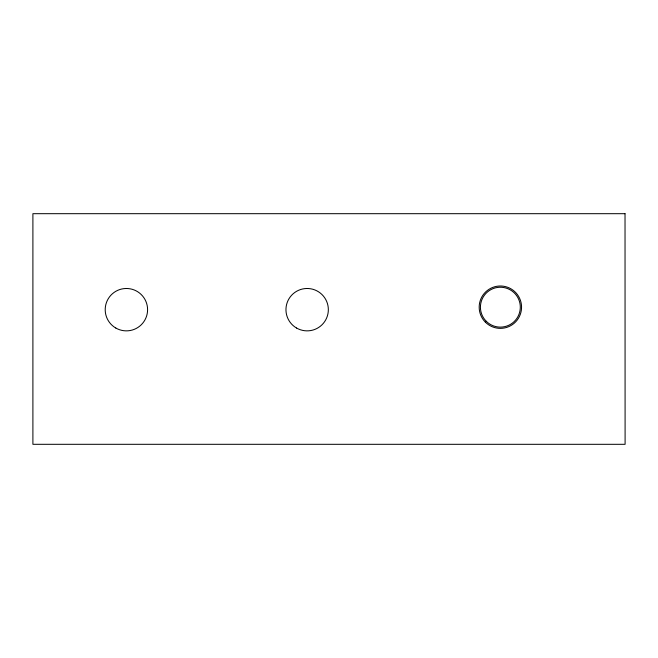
<?xml version="1.0" encoding="UTF-8"?>
<svg xmlns="http://www.w3.org/2000/svg" width="658" height="658" viewBox="0 0 658 658"><rect width="100%" height="100%" fill="white"/><g stroke="black" fill="none" stroke-linecap="round" stroke-linejoin="round"><path stroke-width="0.99" d="M625.026 213.694L32.9 213.686L32.9 444.306L625.1 444.315L625.026 213.694M486.262 321.285A19.946 19.946 0 0 0 519.631 312.344A19.946 19.946 0 0 0 495.203 287.916A19.946 19.946 0 0 0 486.262 321.285M485.382 322.165A21.196 21.196 0 0 0 520.84 312.665A21.196 21.196 0 0 0 494.882 286.715A21.196 21.196 0 0 0 485.382 322.165M296.552 328.029A21.196 21.196 0 0 0 328.342 309.679A21.196 21.196 0 0 0 296.552 291.321A21.196 21.196 0 0 0 296.552 328.029M115.8 328.029A21.196 21.196 0 0 0 147.589 309.679A21.196 21.196 0 0 0 115.8 291.321A21.196 21.196 0 0 0 115.8 328.029"/></g></svg>
